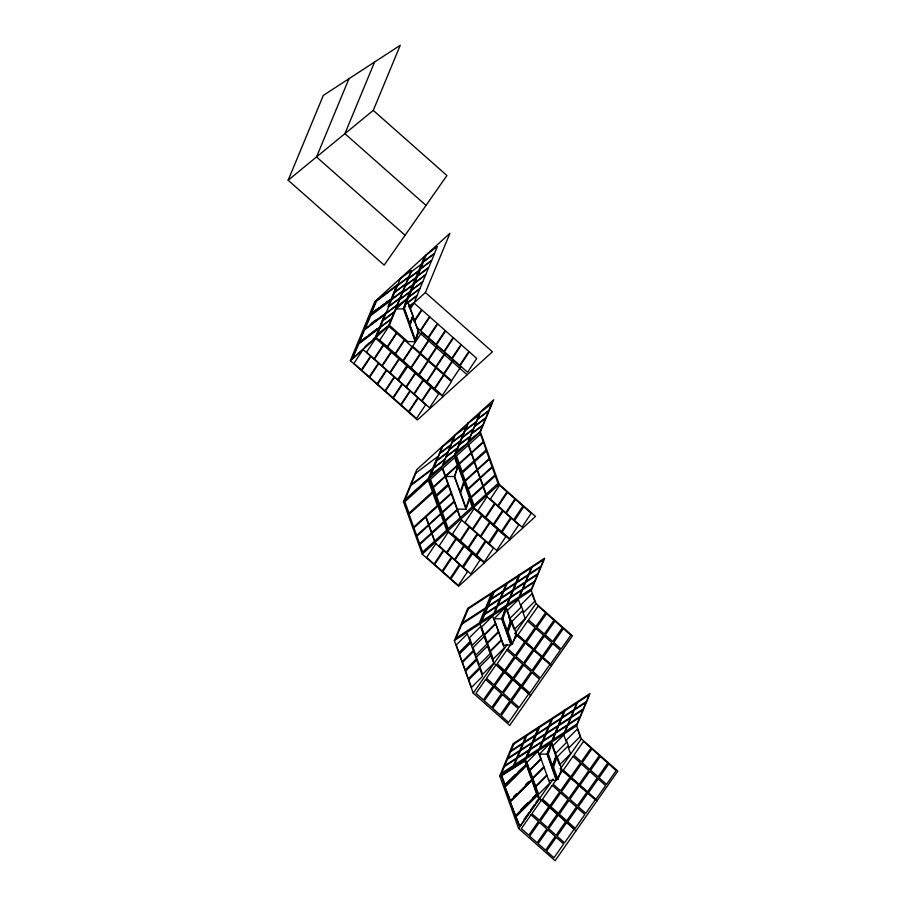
<?xml version="1.0" encoding="UTF-8"?>
<svg xmlns="http://www.w3.org/2000/svg" width="906" height="906" viewBox="0 0 906 906"><rect width="100%" height="100%" fill="white"/><g stroke="black" fill="none" stroke-linecap="round" stroke-linejoin="round"><path stroke-width="1.36" d="M403.895 308.765L407.304 300.067L404.303 308.765L409.976 324.575L404.303 308.765M409.569 324.575L412.128 317.123M415.514 340.373L410.101 325.254L412.785 316.556L418.515 331.675L415.22 340.373L409.795 325.254L412.966 315.877L406.896 300.067M415.22 340.373L418.21 331.675M389.342 325.265L407.825 341.619L415.22 341.619L418.583 331.856L406.862 299.184L396.115 308.935L389.342 325.265L350.339 360.69L417.372 419.976L492.422 351.811L425.39 292.536L449.92 233.329L374.869 301.483L350.339 360.69M466.035 509.172L454.325 476.511L458.266 465.038L445.65 476.499L457.36 509.172L466.035 509.172L469.988 497.711M510.825 621.584L505.65 607.156L494.008 618.798L503.419 645.038L511.041 645.038L501.641 618.809L519.002 574.925M502.015 618.741L505.627 608.254L506.533 608.254L510.927 620.485L507.315 630.972L506.397 630.972L502.015 618.741L502.932 618.741L507.315 630.972M502.932 618.741L506.533 608.254M506.703 631.992L510.395 621.278L511.822 621.278L516.182 633.441L512.49 644.155L511.063 644.155L506.703 631.992L508.13 631.992L512.49 644.155M508.13 631.992L511.822 621.278M548.798 780.349L556.42 780.349L547.02 754.12L564.381 710.236M547.394 754.052L551.007 743.566L551.913 743.566L556.307 755.808L552.694 766.283L551.777 766.283L547.394 754.052L548.311 754.052L552.694 766.283M548.311 754.052L551.913 743.566M551.777 766.283L552.683 763.667M552.082 767.314L555.774 756.589L557.201 756.589L561.561 768.752L557.87 779.466L556.443 779.466L552.082 767.314L553.509 767.314L557.87 779.466M553.509 767.314L557.201 756.589M373.261 339.218L375.299 337.349L377.859 331.154M378.278 328.278L358.368 343.408L351.743 358.878L352.219 359.286L375.775 337.757L379.863 327.847L379.388 327.44M288.165 180.237L323.317 95.413L400.237 45.3L373.261 110.396L288.165 180.237L384.178 265.141L446.93 175.538L373.261 110.396M348.957 78.709L316.534 156.965L405.095 235.277M374.597 62.004L344.892 133.68L426.013 205.402M380.135 325.662L385.141 313.578L380.022 327.213L359.07 343.046L364.178 329.41L367.485 326.919M365.186 328.969L370.69 315.684L391.652 299.852L391.018 299.297L370.056 315.129L364.552 328.425L365.186 328.969L397.066 304.903L399.795 298.323L388.685 306.715M370.463 314.223L375.967 300.928L396.93 285.096L391.822 298.731L370.463 314.223L379.286 307.553M359.07 343.046L364.574 329.761L385.537 313.918M370.86 314.563L376.364 301.268L397.326 285.435M388.006 306.545L389.512 302.921M391.924 297.179L396.93 285.096M400.509 278.199L375.967 337.406L443.011 396.692M405.809 301.687L424.631 256.296M407.406 300.452L408.776 297.168L419.874 288.776L417.156 295.356L407.156 302.898M403.464 501.754L416.771 469.625L493.691 399.773L480.373 431.902L403.464 501.754L422.241 554.144L458.606 586.295L535.525 516.443L499.161 484.291L480.373 431.902M442.411 446.341L429.093 478.47L447.881 530.859L484.246 563.011M468.051 423.057L454.733 455.186L473.521 507.575L509.885 539.727M454.37 640.565L467.734 608.334L544.642 558.221L531.29 590.452L454.37 640.565L473.215 693.124L509.704 725.389L572.456 635.785L535.967 603.521L531.29 590.452M493.362 591.629L480.01 623.86L494.132 663.26L530.622 695.525M499.75 775.876L513.113 743.645L590.021 693.532L576.669 725.763L499.75 775.876L518.594 828.435L555.084 860.7L617.835 771.097L581.346 738.843L576.669 725.763M538.753 726.94L525.389 759.171L539.512 798.571L576.001 830.836M352.219 359.286L358.844 343.816L379.863 327.847M410.327 308.867L414.144 303.102L421.584 309.682L413.963 321.211M414.427 321.562L422.049 310.045L429.501 316.624L420.339 330.452L416.624 327.157M524.098 819.477L528.9 812.58M530.497 810.281L534.495 804.539M536.103 802.24L537.7 799.941M519.851 826.623L539.047 799.035L537.632 795.083L515.673 816.261L519.851 826.623L515.673 816.261M473.215 693.124L507.009 644.879M535.967 603.521L515.05 633.396L551.539 665.65M511.675 643.294L507.745 648.889L515.197 655.48L524.857 641.686L517.405 635.095L513.238 641.052M534.166 650.123L524.506 663.917L531.947 670.497L541.607 656.703M542.592 657.654L532.932 671.448L540.372 678.039L550.033 664.245M518.594 828.435L553.192 779.047M581.346 738.843L560.429 768.707L596.918 800.972M587.971 792.965L578.311 806.77L585.752 813.35L595.412 799.556M507.281 610.689L518.391 599.579L521.109 607.179L510.01 618.288M514.064 629.636L525.174 618.526L522.445 610.927L511.346 622.037L513.611 628.368M504.461 785.479L515.333 774.63M518.221 771.742L526.477 764.29L504.744 785.208L501.346 775.74L524.665 760.553L526.477 764.29M504.755 786.533L526.341 764.936L526.975 765.219L531.992 779.194L510.406 800.791L504.755 786.533L510.406 800.791M505.389 786.804L526.975 765.219M546.975 775.649L535.865 786.748L538.594 794.347L549.693 783.248L539.387 754.109L551.029 742.467L551.969 745.094M541.086 759.251L529.976 770.36L532.705 777.96L543.804 766.85M513.702 796.589L516.647 793.645M525.469 784.811L528.413 781.867M510.067 801.527L532.048 780.111L537.065 794.086L515.48 815.683L510.067 801.527L515.48 815.683M544.03 767.461L532.921 778.571L535.65 786.17L546.76 775.06M510.463 801.697L532.048 780.111M556.726 757.348L567.824 746.238L570.554 753.837L559.444 764.947M520.973 809.613L527.836 802.75M532.739 797.846L536.669 793.916L531.652 779.93M516.227 816.499L537.632 795.083M351.743 358.878L354.812 356.069M365.061 346.704L369.161 342.966M409.195 307.236L425.39 292.536M422.241 554.144L499.161 484.291M400.271 278.788L411.369 270.396L405.877 283.714L394.767 292.106M397.541 285.356L408.64 276.976M397.496 285.526L408.595 277.134M394.574 292.525L405.673 284.133L402.955 290.713L391.845 299.105M381.494 305.888L383.702 304.212M385.911 302.547L391.822 298.731M391.619 299.716L402.717 291.324L399.988 297.904L388.889 306.296M371.166 323.419L375.582 320.09M369.693 325.243L382.932 315.243M385.831 313.657L396.941 305.277L394.212 311.857L383.102 320.237M382.955 320.599L394.053 312.208L391.324 318.787L380.226 327.179M406.998 303.295L416.987 295.741L414.269 302.321L408.708 306.522M358.674 342.706L366.398 336.873M368.595 335.197L377.428 328.538M380.067 327.564L391.166 319.184L388.436 325.764L377.338 334.144M444.778 459.727L433.68 468.119L430.95 474.699L442.06 466.307L446.069 457.009L457.168 448.617L454.45 455.197L443.34 463.589M501.346 775.74L525.22 760.802M396.115 308.935L403.498 308.935L415.22 341.619M445.65 476.499L454.325 476.511M494.008 618.798L501.641 618.809M514.755 633.441L516.182 633.441M539.387 754.109L547.02 754.12M555.389 755.797L556.307 755.808M560.135 768.752L561.561 768.752M531.358 778.922L531.992 779.194M539.047 799.035L537.077 794.845M385.503 312.581L386.137 313.136M370.056 315.129L370.69 315.684M418.583 331.856L467.134 374.79M517.167 635.446L524.608 642.026M525.582 642.886L533.034 649.477M534.008 650.338L541.46 656.929M542.479 657.824L549.919 664.404M562.547 770.757L569.987 777.337M570.961 778.197L578.413 784.789M579.387 785.649L586.839 792.24M587.858 793.135L595.299 799.726M469.455 499.183L472.185 506.782L460.339 517.541L457.621 509.942M508.696 616.816L510.01 620.485M557.632 759.874L558.991 763.679M552.909 747.722L556.205 756.895M526.341 764.936L530.905 777.654M524.665 760.553L525.503 762.886M501.901 775.978L505.299 785.445M406.862 299.184L403.498 308.935L406.862 299.161M458.153 466.375L454.653 476.545L460.214 492.049L463.713 481.867L458.153 466.375M464.087 482.807L460.61 492.898L465.978 507.87L469.455 497.779L464.087 482.807M410.769 485.571L405.084 499.625L428.13 478.912L432.264 469.376L410.769 485.571M399.682 299.693L396.953 306.262L408.062 297.881L410.792 291.302L399.682 299.693M402.57 292.717L399.84 299.297L410.95 290.905L413.68 284.325L402.57 292.717M405.458 285.786L402.728 292.355L413.827 283.974L416.556 277.395L405.458 285.786M408.312 278.833L405.582 285.413L416.692 277.021L419.421 270.441L408.312 278.833M411.233 271.834L408.504 278.414L419.614 270.022L422.343 263.442L411.233 271.834M411.652 290.226L408.934 296.806L420.033 288.414L422.762 281.834L411.652 290.226M414.518 283.284L411.788 289.863L422.898 281.472L425.616 274.892L414.518 283.284M417.44 276.285L414.71 282.865L425.82 274.473L428.538 267.893L417.44 276.285M420.509 268.991L417.779 275.571L428.889 267.179L431.607 260.6L420.509 268.991M423.43 261.993L420.701 268.572L431.811 260.181L434.54 253.601L423.43 261.993M426.25 254.971L423.521 261.551L434.631 253.159L437.349 246.579L426.25 254.971M415.865 473.057L411.041 484.699L432.694 468.345L437.519 456.703L415.865 473.057M436.613 460.984L433.883 467.564L444.993 459.172L447.711 452.592L436.613 460.984M439.625 453.691L436.896 460.271L448.006 451.879L450.735 445.299L439.625 453.691M442.615 446.477L439.886 453.045L450.995 444.665L453.725 438.085L442.615 446.477M449.002 449.863L446.273 456.443L457.383 448.051L460.101 441.482L449.002 449.863M452.015 442.581L449.285 449.161L460.395 440.769L463.125 434.189L452.015 442.581M455.005 435.356L452.275 441.935L463.385 433.544L466.114 426.964L455.005 435.356M459.149 445.005L456.42 451.573L467.53 443.193L470.259 436.613L459.149 445.005M462.083 437.858L459.353 444.438L470.463 436.046L473.192 429.467L462.083 437.858M465.095 430.565L462.377 437.145L473.476 428.753L476.205 422.185L465.095 430.565M468.085 423.351L465.367 429.931L476.465 421.539L479.195 414.959L468.085 423.351M471.539 433.883L468.81 440.463L479.92 432.071L482.649 425.492L471.539 433.883M474.472 426.749L471.743 433.317L482.853 424.937L485.582 418.357L474.472 426.749M477.485 419.455L474.767 426.035L485.865 417.643L488.594 411.064L477.485 419.455M480.474 412.23L477.756 418.81L488.855 410.429L491.584 403.85L480.474 412.23M461.834 624.2L456.103 638.017L479.421 622.818L485.14 609.013L461.834 624.2M468.368 608.775L462.536 622.852L485.627 607.801L491.46 593.724L468.368 608.775M484.721 614.495L481.992 621.074L493.838 613.351L496.567 606.771L484.721 614.495M487.87 606.986L485.14 613.566L496.986 605.842L499.704 599.274L487.87 606.986M490.973 599.523L488.243 606.103L500.089 598.39L502.819 591.811L490.973 599.523M494.144 592.026L491.414 598.606L503.26 590.893L505.99 584.313L494.144 592.026M497.609 606.125L494.88 612.705L506.726 604.993L509.455 598.413L497.609 606.125M500.758 598.617L498.028 605.197L509.874 597.484L512.592 590.905L500.758 598.617M503.861 591.154L501.131 597.733L512.977 590.021L515.707 583.441L503.861 591.154M507.032 583.668L504.302 590.236L516.148 582.524L518.878 575.944L507.032 583.668M510.055 597.983L507.326 604.551L519.172 596.839L521.901 590.259L510.055 597.983M513.204 590.474L510.474 597.054L522.309 589.33L525.038 582.751L513.204 590.474M516.307 583.011L513.577 589.591L525.423 581.879L528.153 575.299L516.307 583.011M519.478 575.514L516.748 582.094L528.594 574.381L531.312 567.802L519.478 575.514M522.524 589.795L519.806 596.363L531.641 588.651L534.37 582.071L522.524 589.795M525.673 582.286L522.943 588.866L534.789 581.142L537.518 574.563L525.673 582.286M528.776 574.823L526.058 581.403L537.892 573.691L540.622 567.111L528.776 574.823M531.947 567.326L529.217 573.906L541.063 566.193L543.793 559.614L531.947 567.326M504.359 766.623L501.63 773.203L513.476 765.479L516.205 758.9L504.359 766.623M507.507 759.115L504.778 765.695L516.624 757.982L519.342 751.402L507.507 759.115M510.61 751.652L507.881 758.231L519.727 750.519L522.456 743.939L510.61 751.652M513.781 744.154L511.052 750.734L522.898 743.022L525.627 736.442L513.781 744.154M517.247 758.243L514.517 764.811L526.363 757.099L529.093 750.519L517.247 758.243M520.395 750.734L517.666 757.314L529.512 749.59L532.23 743.011L520.395 750.734M523.498 743.271L520.769 749.851L532.615 742.139L535.344 735.559L523.498 743.271M526.669 735.774L523.94 742.354L535.786 734.641L538.515 728.062L526.669 735.774M530.101 749.806L527.371 756.385L539.217 748.662L541.947 742.093L530.101 749.806M533.249 742.297L530.52 748.877L542.366 741.165L545.084 734.585L533.249 742.297M536.352 734.834L533.623 741.414L545.469 733.701L548.198 727.122L536.352 734.834M539.523 727.348L536.794 733.917L548.64 726.204L551.369 719.624L539.523 727.348M542.988 741.436L540.27 748.016L552.105 740.304L554.834 733.724L542.988 741.436M546.137 733.928L543.407 740.508L555.253 732.795L557.971 726.216L546.137 733.928M549.24 726.476L546.511 733.056L558.356 725.332L561.086 718.752L549.24 726.476M552.411 718.979L549.682 725.559L561.527 717.835L564.257 711.267L552.411 718.979M555.435 733.294L552.705 739.874L564.551 732.15L567.281 725.57L555.435 733.294M558.583 725.785L555.854 732.365L567.688 724.653L570.418 718.073L558.583 725.785M561.686 718.322L558.957 724.902L570.803 717.19L573.532 710.61L561.686 718.322M564.857 710.825L562.128 717.405L573.974 709.692L576.703 703.113L564.857 710.825M567.903 725.106L565.185 731.686L577.02 723.962L579.749 717.382L567.903 725.106M571.052 717.597L568.322 724.177L580.168 716.453L582.898 709.885L571.052 717.597M574.155 710.134L571.437 716.714L583.271 709.002L586.001 702.422L574.155 710.134M577.326 702.637L574.597 709.217L586.442 701.504L589.172 694.925L577.326 702.637M363.068 349.546L353.918 363.374L361.358 369.965L370.509 356.137L363.068 349.546M375.707 338.346L366.556 352.162L373.997 358.753L383.147 344.926L375.707 338.346M388.889 326.33L379.727 340.158L387.179 346.749L396.33 332.921L388.889 326.33M370.984 356.488L361.822 370.316L369.274 376.896L378.425 363.068L370.984 356.488M383.623 345.277L374.461 359.104L381.913 365.684L391.064 351.856L383.623 345.277M396.794 333.272L387.643 347.1L395.084 353.68L404.246 339.852L396.794 333.272M378.81 363.431L369.659 377.258L377.1 383.85L386.25 370.022L378.81 363.431M391.449 352.23L382.287 366.047L389.739 372.638L398.889 358.81L391.449 352.23M404.62 340.214L395.469 354.042L402.91 360.633L412.071 346.805L404.62 340.214M386.703 370.407L377.553 384.235L384.993 390.826L394.144 376.998L386.703 370.407M399.342 359.195L390.192 373.023L397.632 379.614L406.783 365.786L399.342 359.195M429.886 316.987L420.724 330.815L428.176 337.394L437.326 323.567L429.886 316.987M421.8 332.411L412.649 346.239L420.09 352.83L429.24 339.003L421.8 332.411M412.513 347.191L403.363 361.018L410.814 367.61L419.965 353.782L412.513 347.191M394.597 377.236L385.446 391.064L392.887 397.655L402.049 383.827L394.597 377.236M407.632 366.5L398.481 380.327L405.922 386.907L415.084 373.079L407.632 366.5M437.779 323.963L428.617 337.791L436.069 344.371L445.22 330.543L437.779 323.963M429.671 339.433L420.509 353.261L427.96 359.852L437.111 346.024L429.671 339.433M420.384 354.212L411.233 368.04L418.674 374.631L427.836 360.803L420.384 354.212M402.513 384.178L393.363 398.006L400.803 404.586L409.954 390.758L402.513 384.178M415.548 373.431L406.398 387.258L413.838 393.85L422.989 380.022L415.548 373.431M445.65 330.984L436.488 344.812L443.94 351.392L453.091 337.564L445.65 330.984M437.575 346.375L428.425 360.203L435.877 366.783L445.027 352.955L437.575 346.375M428.3 361.154L419.15 374.982L426.59 381.562L435.741 367.734L428.3 361.154M410.339 391.12L401.188 404.948L408.629 411.539L417.791 397.711L410.339 391.12M423.374 380.384L414.223 394.212L421.664 400.792L430.814 386.964L423.374 380.384M453.555 337.927L444.404 351.743L451.845 358.334L461.007 344.507L453.555 337.927M445.412 353.317L436.25 367.145L443.702 373.736L452.853 359.909L445.412 353.317M436.126 368.096L426.975 381.924L434.416 388.515L443.578 374.688L436.126 368.096M418.232 398.096L409.082 411.924L416.522 418.504L425.684 404.688L418.232 398.096M431.267 387.36L422.117 401.188L429.557 407.768L438.719 393.94L431.267 387.36M461.38 344.869L452.23 358.697L459.67 365.277L468.832 351.449L461.38 344.869M453.306 360.294L444.144 374.121L451.596 380.713L460.746 366.885L453.306 360.294M444.019 375.073L434.869 388.901L442.309 395.48L451.471 381.664L444.019 375.073M469.285 351.845L460.123 365.673L467.575 372.253L476.726 358.425L469.285 351.845M435.82 543.6L426.669 557.428L434.11 564.008L443.26 550.18L435.82 543.6M448.289 532.071L439.138 545.899L446.59 552.479L455.741 538.651L448.289 532.071M461.664 520.123L452.513 533.94L459.965 540.531L469.115 526.703L461.664 520.123M443.838 550.689L434.687 564.517L442.128 571.097L451.29 557.269L443.838 550.689M474.144 508.594L464.993 522.422L472.434 529.002L481.584 515.174L474.144 508.594M456.262 539.138L447.111 552.966L454.552 559.546L463.713 545.718L456.262 539.138M487.043 496.794L477.881 510.622L485.333 517.201L494.483 503.385L487.043 496.794M469.693 527.213L460.531 541.041L467.983 547.62L477.134 533.793L469.693 527.213M499.512 485.265L490.361 499.093L497.802 505.684L506.964 491.856L499.512 485.265M451.935 557.847L442.774 571.675L450.225 578.255L459.376 564.427L451.935 557.847M482.117 515.661L472.955 529.489L480.406 536.069L489.557 522.241L482.117 515.661M464.212 546.205L455.061 560.033L462.502 566.612L471.652 552.785L464.212 546.205M495.061 503.895L485.91 517.711L493.351 524.302L502.502 510.474L495.061 503.895M477.779 534.37L468.629 548.198L476.069 554.778L485.231 540.95L477.779 534.37M507.485 492.343L498.334 506.171L505.775 512.751L514.925 498.923L507.485 492.343M460.078 565.05L450.916 578.877L458.368 585.457L467.519 571.629L460.078 565.05M490.067 522.728L480.905 536.556L488.357 543.136L497.507 529.308L490.067 522.728M472.524 553.532L463.362 567.36L470.814 573.951L479.965 560.123L472.524 553.532M503.147 511.052L493.997 524.868L501.437 531.46L510.599 517.632L503.147 511.052M485.922 541.573L476.771 555.401L484.223 561.98L493.374 548.153L485.922 541.573M515.435 499.399L506.273 513.226L513.725 519.817L522.875 505.99L515.435 499.399M498.368 530.055L489.217 543.883L496.658 550.463L505.82 536.635L498.368 530.055M511.301 518.243L502.139 532.071L509.591 538.662L518.742 524.834L511.301 518.243M523.747 506.737L514.585 520.565L522.037 527.145L531.188 513.317L523.747 506.737M485.639 679.5L475.978 693.294L483.419 699.885L493.091 686.08L485.639 679.5M496.205 664.54L486.545 678.334L493.997 684.913L503.657 671.12L496.205 664.54M506.839 650.066L497.179 663.86L504.619 670.44L514.291 656.646L506.839 650.066M527.609 621.074L517.949 634.868L525.389 641.448L535.061 627.654L527.609 621.074M538.175 606.103L528.515 619.897L535.956 626.488L545.627 612.683L538.175 606.103M493.985 687.042L484.325 700.848L491.777 707.427L501.437 693.634L493.985 687.042M504.563 672.082L494.891 685.876L502.343 692.456L512.003 678.662L504.563 672.082M515.186 657.609L505.525 671.403L512.977 677.994L522.637 664.2L515.186 657.609M525.752 642.648L516.092 656.442L523.543 663.022L533.204 649.228L525.752 642.648M535.956 628.617L526.295 642.411L533.747 648.99L543.407 635.197L535.956 628.617M546.522 613.645L536.862 627.45L544.313 634.03L553.974 620.236L546.522 613.645M502.4 694.528L492.739 708.322L500.18 714.902L509.84 701.108L502.4 694.528M512.966 679.557L503.306 693.35L510.746 699.93L520.406 686.136L512.966 679.557M523.6 665.083L513.94 678.888L521.38 685.468L531.041 671.674L523.6 665.083M544.37 636.091L534.71 649.885L542.15 656.476L551.811 642.682L544.37 636.091M554.936 621.131L545.276 634.925L552.717 641.505L562.377 627.711L554.936 621.131M510.825 702.059L501.165 715.853L508.606 722.433L518.266 708.639L510.825 702.059M521.392 687.088L511.731 700.893L519.172 707.473L528.844 693.679L521.392 687.088M532.026 672.626L522.366 686.42L529.806 692.999L539.466 679.206L532.026 672.626M552.796 643.634L543.136 657.428L550.576 664.007L560.236 650.214L552.796 643.634M563.362 628.662L553.702 642.456L561.142 649.036L570.803 635.242L563.362 628.662M531.018 814.811L521.358 828.605L528.81 835.196L538.47 821.402L531.018 814.811M541.584 799.851L531.924 813.645L539.376 820.224L549.036 806.431L541.584 799.851M552.218 785.377L542.558 799.171L549.999 805.762L559.67 791.957L552.218 785.377M562.785 770.417L553.124 784.211L560.576 790.791L570.236 776.997L562.785 770.417M572.988 756.385L563.328 770.179L570.769 776.759L580.44 762.965L572.988 756.385M583.555 741.414L573.894 755.208L581.346 761.799L591.006 748.005L583.555 741.414M539.376 822.365L529.704 836.159L537.156 842.739L546.816 828.945L539.376 822.365M549.942 807.393L540.27 821.187L547.722 827.767L557.383 813.973L549.942 807.393M560.565 792.92L550.905 806.725L558.356 813.305L568.017 799.511L560.565 792.92M571.142 777.96L561.471 791.753L568.923 798.333L578.583 784.539L571.142 777.96M581.335 763.928L571.675 777.722L579.127 784.313L588.787 770.519L581.335 763.928M591.912 748.968L582.241 762.761L589.693 769.341L599.353 755.547L591.912 748.968M547.779 829.839L538.119 843.633L545.559 850.213L555.219 836.419L547.779 829.839M558.345 814.868L548.685 828.662L556.125 835.253L565.786 821.459L558.345 814.868M568.979 800.406L559.319 814.2L566.76 820.779L576.42 806.986L568.979 800.406M579.546 785.434L569.885 799.228L577.326 805.819L586.986 792.014L579.546 785.434M589.749 771.402L580.089 785.196L587.53 791.787L597.19 777.994L589.749 771.402M600.316 756.442L590.655 770.236L598.096 776.816L607.756 763.022L600.316 756.442M556.205 837.37L546.545 851.164L553.985 857.755L563.645 843.962L556.205 837.37M566.771 822.41L557.111 836.204L564.551 842.784L574.223 828.99L566.771 822.41M577.405 807.937L567.745 821.731L575.185 828.311L584.846 814.517L577.405 807.937M598.175 778.945L588.515 792.739L595.955 799.318L605.616 785.525L598.175 778.945M608.741 763.973L599.081 777.767L606.522 784.358L616.182 770.564L608.741 763.973M467.36 633.883L456.25 644.993L458.98 652.592L470.078 641.482L467.36 633.883M480.588 626.59L469.478 637.699L472.207 645.298L483.306 634.189L480.588 626.59M492.626 615.989L481.528 627.099L484.246 634.698L495.356 623.588L492.626 615.989M470.542 642.977L459.433 654.075L462.162 661.674L473.26 650.576L470.542 642.977M495.707 623.94L484.597 635.038L487.326 642.637L498.425 631.539L495.707 623.94M484.189 636.465L473.079 647.563L475.809 655.163L486.907 644.064L484.189 636.465M473.589 651.357L462.479 662.467L465.208 670.066L476.307 658.956L473.589 651.357M532.048 593.679L520.95 604.789L523.668 612.388L534.778 601.278L532.048 593.679M498.651 632.15L487.541 643.26L490.271 650.859L501.38 639.749L498.651 632.15M487.519 646.035L476.42 657.133L479.138 664.732L490.248 653.634L487.519 646.035M476.737 660.055L465.627 671.165L468.357 678.764L479.455 667.654L476.737 660.055M501.596 640.327L490.486 651.437L493.215 659.036L504.314 647.926L501.596 640.327M491.018 655.627L479.908 666.737L482.638 674.336L493.747 663.226L491.018 655.627M479.84 668.73L468.73 679.84L471.46 687.439L482.558 676.329L479.84 668.73M538.005 751.301L526.907 762.41L529.636 770.009L540.735 758.9L538.005 751.301M563.77 734.902L552.66 746L555.389 753.599L566.488 742.501L563.77 734.902M577.428 728.99L566.329 740.1L569.047 747.699L580.157 736.589L577.428 728.99M428.334 480.384L404.869 501.698L408.98 513.17L432.445 491.867L428.334 480.384M442.366 468.549L430.531 479.308L433.249 486.907L445.095 476.148L442.366 468.549M454.586 457.598L442.74 468.345L445.469 475.944L457.304 465.197L454.586 457.598M468.323 445.106L456.477 455.865L459.206 463.464L471.041 452.706L468.323 445.106M480.531 434.144L468.685 444.903L471.414 452.502L483.26 441.743L480.531 434.144M445.276 476.703L433.43 487.462L436.16 495.061L448.006 484.302L445.276 476.703M471.233 453.26L459.387 464.019L462.105 471.618L473.951 460.86L471.233 453.26M483.442 442.298L471.596 453.057L474.325 460.656L486.171 449.897L483.442 442.298M432.774 492.819L409.093 514.325L413.668 527.088L437.36 505.582L432.774 492.819M448.425 485.48L436.579 496.239L439.308 503.838L451.143 493.079L448.425 485.48M474.234 462.139L462.388 472.887L465.118 480.486L476.952 469.738L474.234 462.139M486.42 451.075L474.574 461.822L477.303 469.421L489.149 458.674L486.42 451.075M437.96 506.012L426.114 516.771L428.844 524.37L440.678 513.611L437.96 506.012M451.358 493.668L439.512 504.427L442.241 512.026L454.087 501.267L451.358 493.668M477.168 470.327L465.322 481.075L468.051 488.674L479.897 477.926L477.168 470.327M489.331 459.229L477.485 469.976L480.214 477.575L492.049 466.828L489.331 459.229M425.797 517.111L413.951 527.87L416.681 535.469L428.527 524.71L425.797 517.111M492.218 467.371L480.384 478.13L483.102 485.729L494.948 474.971L492.218 467.371M440.848 514.155L429.014 524.914L431.732 532.513L443.578 521.754L440.848 514.155M454.314 501.935L442.479 512.683L445.197 520.282L457.043 509.534L454.314 501.935M480.123 478.583L468.289 489.342L471.007 496.941L482.853 486.182L480.123 478.583M428.753 525.378L416.919 536.125L419.637 543.725L431.483 532.977L428.753 525.378M457.304 510.248L445.458 520.995L448.187 528.594L460.022 517.847L457.304 510.248M483.113 486.896L471.267 497.654L473.997 505.254L485.831 494.495L483.113 486.896M495.265 475.843L483.43 486.59L486.148 494.189L497.994 483.442L495.265 475.843M431.743 533.691L419.897 544.438L422.626 552.037L434.461 541.29L431.743 533.691M443.895 522.626L432.06 533.385L434.778 540.984L446.624 530.225L443.895 522.626"/></g></svg>
